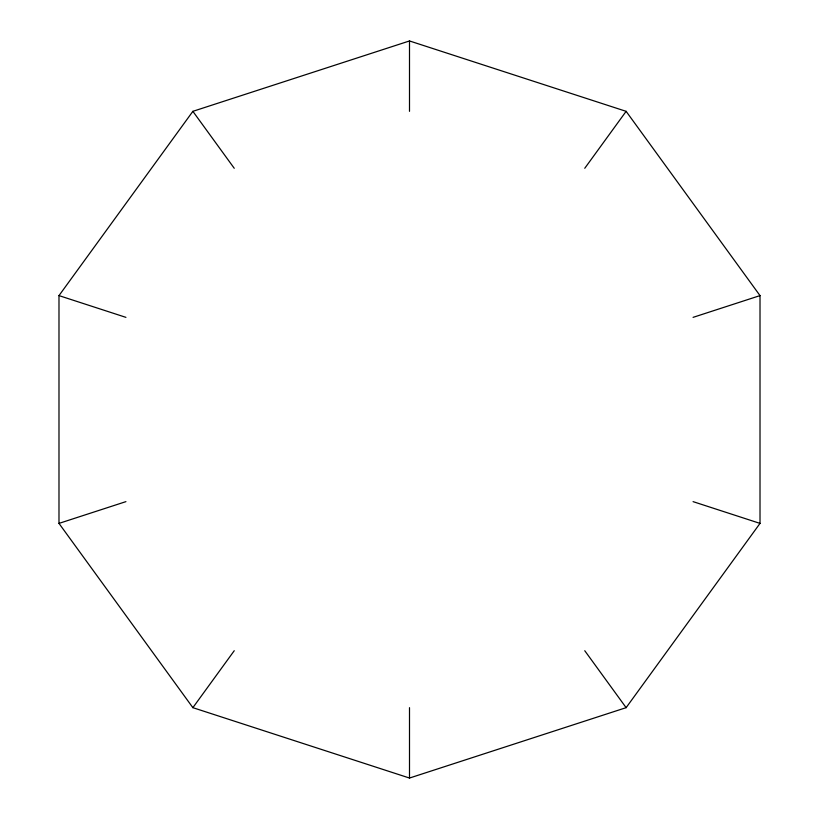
<?xml version="1.0" encoding="UTF-8"?>
<svg xmlns="http://www.w3.org/2000/svg" width="819" height="819" viewBox="0 0 819 819"><rect width="100%" height="100%" fill="white"/><g stroke="black" fill="none" stroke-linecap="round" stroke-linejoin="round"><path stroke-width="1.23" d="M58.988 295.608L192.874 111.333L409.5 40.95L626.125 111.333L760.012 295.608L760.012 523.392L626.125 707.667L409.5 778.05L192.874 707.667L58.988 523.392L58.988 295.608L125.931 317.362M192.874 707.667L234.244 650.716M584.756 168.284L626.125 111.333M58.988 523.392L125.931 501.637M693.069 317.362L760.012 295.608M693.069 501.637L760.012 523.392M192.874 111.333L234.244 168.284M584.756 650.716L626.125 707.667M409.5 40.95L409.5 111.333M409.5 707.667L409.5 778.05"/></g></svg>
